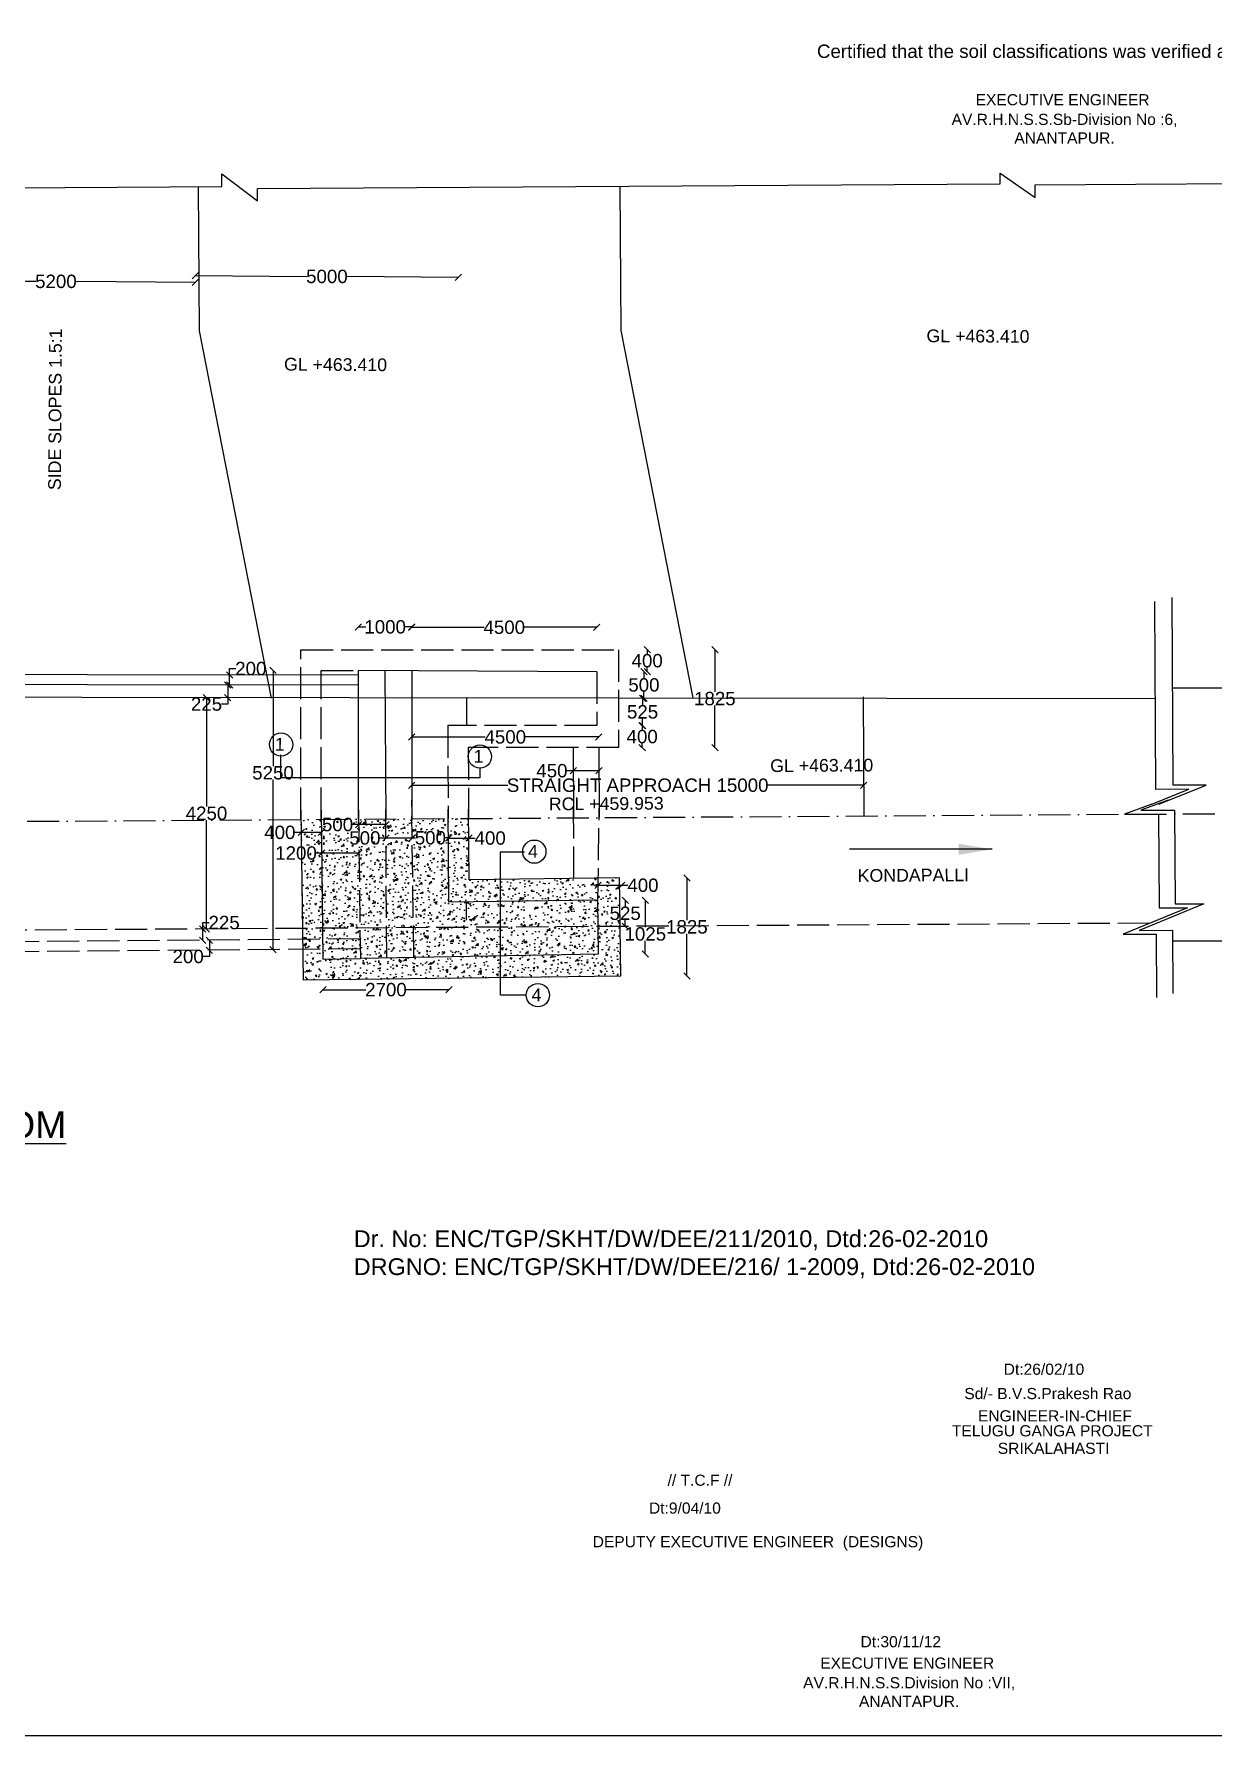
# Model space of a CAD drawing. Header units: millimetres. Extents: x 5124 to 3549337, y 2311 to 45966659.
# Drawn here: x 3133555 to 3151187, y 45923552 to 45949001 of the extents above; entities that cross this region are included whole.
import ezdxf

# ---------------------------------------------------------------- set-up
doc = ezdxf.new("R2010")
doc.units = ezdxf.units.MM
doc.header["$MEASUREMENT"] = 0
doc.linetypes.add('ACAD_ISO02W100', pattern=[15, 12, -3])
doc.linetypes.add('ACAD_ISO10W100', pattern=[18, 12, -3, 0, -3])
for name, color, linetype in [('DIMENSION', 7, 'Continuous'), ('DRAWING', 7, 'Continuous'), ('TEXT', 7, 'Continuous')]:
    doc.layers.add(name, color=color, linetype=linetype)
doc.styles.get("Standard").update_dxf_attribs({"font": 'arial.ttf', "height": 200})
doc.dimstyles.get("Standard").update_dxf_attribs({"dimtxt": 200, "dimasz": 110, "dimexe": 0.18, "dimexo": 0.0625, "dimgap": 0.09, "dimtad": 0, "dimtih": 1, "dimtoh": 1, "dimdec": 0, "dimzin": 0, "dimdsep": 46, "dimtxsty": 'Standard', "dimblk": 'OBLIQUE', "dimcen": 0.09, "dimse1": 1, "dimse2": 1, "dimadec": 0, "dimazin": 0, "dimtfac": 1, "dimtdec": 0, "dimtofl": 0, "dimtmove": 0, "dimatfit": 3, "dimfxl": 1, "dimtolj": 1, "dimtzin": 0, "dimarcsym": 0})

# ---------------------------------------------------------------- blocks, each defined once
blk = doc.blocks.new('_Oblique')
at = {"color": 0, "linetype": 'ByBlock', "lineweight": -2}
blk.add_line((-0.5, -0.5), (0.5, 0.5), dxfattribs=at)
blk = doc.blocks.new('*D23')
at = {"layer": 'Defpoints', "color": 0, "transparency": 16777216}
for p in [(3135968, 45945389), (3135967, 45945185), (3139901, 45945160)]:
    blk.add_point(p, dxfattribs=at)
at = {"layer": 'DIMENSION', "color": 0, "lineweight": -2, "transparency": 16777216}
for p, q in [((3135968, 45945389), (3137637, 45945378)), ((3139902, 45945363), (3138234, 45945374))]:
    blk.add_line(p, q, dxfattribs=at)
at = {"layer": 'DIMENSION', "color": 0, "lineweight": -2, "transparency": 16777216, "xscale": 95, "yscale": 95, "zscale": 95}
for p, rotation in [((3135968, 45945389), 179.6318447905666), ((3139902, 45945363), 359.6318447905666)]:
    blk.add_blockref('_Oblique', p, dxfattribs=dict(at, rotation=rotation))
at = {"layer": 'DIMENSION', "color": 0, "transparency": 16777216, "insert": (3137935, 45945376), "char_height": 200, "attachment_point": 5}
blk.add_mtext('\\A1;5000', dxfattribs=at)
blk = doc.blocks.new('*D24')
at = {"layer": 'Defpoints', "color": 0, "transparency": 16777216}
for p in [(3135969, 45945515), (3131796, 45945316), (3131796, 45945315)]:
    blk.add_point(p, dxfattribs=at)
at = {"layer": 'DIMENSION', "color": 0, "lineweight": -2, "transparency": 16777216}
for p, q in [((3131796, 45945315), (3133584, 45945304)), ((3135968, 45945288), (3134180, 45945300))]:
    blk.add_line(p, q, dxfattribs=at)
at = {"layer": 'DIMENSION', "color": 0, "lineweight": -2, "transparency": 16777216, "xscale": 95, "yscale": 95, "zscale": 95}
for p, rotation in [((3131796, 45945315), 179.6318447905666), ((3135968, 45945288), 359.6318447905666)]:
    blk.add_blockref('_Oblique', p, dxfattribs=dict(at, rotation=rotation))
at = {"layer": 'DIMENSION', "color": 0, "transparency": 16777216, "insert": (3133882, 45945302), "char_height": 200, "attachment_point": 5}
blk.add_mtext('\\A1;5200', dxfattribs=at)
blk = doc.blocks.new('*D106')
at = {"layer": 'Defpoints', "color": 0, "transparency": 16777216}
for p in [(3142297, 45939795), (3143737, 45939795), (3142297, 45938330)]:
    blk.add_point(p, dxfattribs=at)
at = {"layer": 'DIMENSION', "color": 0, "lineweight": -2, "transparency": 16777216}
for p, q in [((3143737, 45939795), (3143737, 45939165)), ((3143737, 45938330), (3143737, 45938960))]:
    blk.add_line(p, q, dxfattribs=at)
at = {"layer": 'DIMENSION', "color": 0, "lineweight": -2, "transparency": 16777216, "xscale": 95, "yscale": 95, "zscale": 95}
for p, rotation in [((3143737, 45939795), 90), ((3143737, 45938330), 270)]:
    blk.add_blockref('_Oblique', p, dxfattribs=dict(at, rotation=rotation))
at = {"layer": 'DIMENSION', "color": 0, "transparency": 16777216, "insert": (3143737, 45939063), "char_height": 200, "attachment_point": 5}
blk.add_mtext('\\A1;1825', dxfattribs=at)
blk = doc.blocks.new('*D107')
at = {"layer": 'Defpoints', "color": 0, "transparency": 16777216}
for p in [(3141971, 45939465), (3142676, 45939465), (3141971, 45939070)]:
    blk.add_point(p, dxfattribs=at)
at = {"layer": 'DIMENSION', "color": 0, "lineweight": -2, "transparency": 16777216}
for p, q in [((3142676, 45939465), (3142676, 45939370)), ((3142676, 45939070), (3142676, 45939165))]:
    blk.add_line(p, q, dxfattribs=at)
at = {"layer": 'DIMENSION', "color": 0, "lineweight": -2, "transparency": 16777216, "xscale": 95, "yscale": 95, "zscale": 95}
for p, rotation in [((3142676, 45939465), 90), ((3142676, 45939070), 270)]:
    blk.add_blockref('_Oblique', p, dxfattribs=dict(at, rotation=rotation))
at = {"layer": 'DIMENSION', "color": 0, "transparency": 16777216, "insert": (3142676, 45939268), "char_height": 200, "attachment_point": 5}
blk.add_mtext('\\A1;500', dxfattribs=at)
blk = doc.blocks.new('*D108')
at = {"layer": 'Defpoints', "color": 0, "transparency": 16777216}
for p in [(3141971, 45939795), (3142725, 45939795), (3141971, 45939465)]:
    blk.add_point(p, dxfattribs=at)
at = {"layer": 'DIMENSION', "color": 0, "lineweight": -2, "transparency": 16777216}
for p, q in [((3142725, 45939795), (3142725, 45939732)), ((3142725, 45939465), (3142725, 45939528))]:
    blk.add_line(p, q, dxfattribs=at)
at = {"layer": 'DIMENSION', "color": 0, "lineweight": -2, "transparency": 16777216, "xscale": 95, "yscale": 95, "zscale": 95}
for p, rotation in [((3142725, 45939795), 90), ((3142725, 45939465), 270)]:
    blk.add_blockref('_Oblique', p, dxfattribs=dict(at, rotation=rotation))
at = {"layer": 'DIMENSION', "color": 0, "transparency": 16777216, "insert": (3142725, 45939630), "char_height": 200, "attachment_point": 5}
blk.add_mtext('\\A1;400', dxfattribs=at)
blk = doc.blocks.new('*D109')
at = {"layer": 'Defpoints', "color": 0, "transparency": 16777216}
for p in [(3141971, 45939070), (3142656, 45939070), (3141971, 45938660)]:
    blk.add_point(p, dxfattribs=at)
at = {"layer": 'DIMENSION', "color": 0, "lineweight": -2, "transparency": 16777216}
for p, q in [((3142656, 45939070), (3142656, 45938967)), ((3142656, 45938660), (3142656, 45938763))]:
    blk.add_line(p, q, dxfattribs=at)
at = {"layer": 'DIMENSION', "color": 0, "lineweight": -2, "transparency": 16777216, "xscale": 95, "yscale": 95, "zscale": 95}
for p, rotation in [((3142656, 45939070), 90), ((3142656, 45938660), 270)]:
    blk.add_blockref('_Oblique', p, dxfattribs=dict(at, rotation=rotation))
at = {"layer": 'DIMENSION', "color": 0, "transparency": 16777216, "insert": (3142656, 45938865), "char_height": 200, "attachment_point": 5}
blk.add_mtext('\\A1;525', dxfattribs=at)
blk = doc.blocks.new('*D110')
at = {"layer": 'Defpoints', "color": 0, "transparency": 16777216}
for p in [(3141971, 45938660), (3141971, 45938330), (3142650, 45938330)]:
    blk.add_point(p, dxfattribs=at)
at = {"layer": 'DIMENSION', "color": 0, "lineweight": -2, "transparency": 16777216}
for p, q in [((3142650, 45938660), (3142650, 45938597)), ((3142650, 45938330), (3142650, 45938393))]:
    blk.add_line(p, q, dxfattribs=at)
at = {"layer": 'DIMENSION', "color": 0, "lineweight": -2, "transparency": 16777216, "xscale": 95, "yscale": 95, "zscale": 95}
for p, rotation in [((3142650, 45938660), 90), ((3142650, 45938330), 270)]:
    blk.add_blockref('_Oblique', p, dxfattribs=dict(at, rotation=rotation))
at = {"layer": 'DIMENSION', "color": 0, "transparency": 16777216, "insert": (3142650, 45938495), "char_height": 200, "attachment_point": 5}
blk.add_mtext('\\A1;400', dxfattribs=at)
blk = doc.blocks.new('*D111')
at = {"layer": 'Defpoints', "color": 0, "transparency": 16777216}
for p in [(3141619, 45937985), (3141619, 45937915), (3142003, 45937917)]:
    blk.add_point(p, dxfattribs=at)
at = {"layer": 'DIMENSION', "color": 0, "lineweight": -2, "transparency": 16777216}
for p, q in [((3141619, 45937985), (3141524, 45937985)), ((3142003, 45937985), (3141619, 45937985))]:
    blk.add_line(p, q, dxfattribs=at)
at = {"layer": 'DIMENSION', "color": 0, "lineweight": -2, "transparency": 16777216, "xscale": 95, "yscale": 95, "zscale": 95, "rotation": 180}
blk.add_blockref('_Oblique', (3141619, 45937985), dxfattribs=at)
at = {"layer": 'DIMENSION', "color": 0, "lineweight": -2, "transparency": 16777216, "xscale": 95, "yscale": 95, "zscale": 95}
blk.add_blockref('_Oblique', (3142003, 45937985), dxfattribs=at)
at = {"layer": 'DIMENSION', "color": 0, "transparency": 16777216, "insert": (3141300, 45937985), "char_height": 200, "attachment_point": 5}
blk.add_mtext('\\A1;450', dxfattribs=at)
blk = doc.blocks.new('*D112')
at = {"layer": 'Defpoints', "color": 0, "transparency": 16777216}
for p in [(3139205, 45938490), (3139205, 45938330), (3142000, 45938330)]:
    blk.add_point(p, dxfattribs=at)
at = {"layer": 'DIMENSION', "color": 0, "lineweight": -2, "transparency": 16777216}
for p, q in [((3139205, 45938490), (3140300, 45938490)), ((3142000, 45938490), (3140905, 45938490))]:
    blk.add_line(p, q, dxfattribs=at)
at = {"layer": 'DIMENSION', "color": 0, "lineweight": -2, "transparency": 16777216, "xscale": 95, "yscale": 95, "zscale": 95, "rotation": 180}
blk.add_blockref('_Oblique', (3139205, 45938490), dxfattribs=at)
at = {"layer": 'DIMENSION', "color": 0, "lineweight": -2, "transparency": 16777216, "xscale": 95, "yscale": 95, "zscale": 95}
blk.add_blockref('_Oblique', (3142000, 45938490), dxfattribs=at)
at = {"layer": 'DIMENSION', "color": 0, "transparency": 16777216, "insert": (3140603, 45938490), "char_height": 200, "attachment_point": 5}
blk.add_mtext('\\A1;4500', dxfattribs=at)
blk = doc.blocks.new('*D113')
at = {"layer": 'Defpoints', "color": 0, "transparency": 16777216}
for p in [(3139205, 45940130), (3139205, 45939465), (3141971, 45939465)]:
    blk.add_point(p, dxfattribs=at)
at = {"layer": 'DIMENSION', "color": 0, "lineweight": -2, "transparency": 16777216}
for p, q in [((3139205, 45940130), (3140286, 45940130)), ((3141971, 45940130), (3140891, 45940130))]:
    blk.add_line(p, q, dxfattribs=at)
at = {"layer": 'DIMENSION', "color": 0, "lineweight": -2, "transparency": 16777216, "xscale": 95, "yscale": 95, "zscale": 95, "rotation": 180}
blk.add_blockref('_Oblique', (3139205, 45940130), dxfattribs=at)
at = {"layer": 'DIMENSION', "color": 0, "lineweight": -2, "transparency": 16777216, "xscale": 95, "yscale": 95, "zscale": 95}
blk.add_blockref('_Oblique', (3141971, 45940130), dxfattribs=at)
at = {"layer": 'DIMENSION', "color": 0, "transparency": 16777216, "insert": (3140588, 45940130), "char_height": 200, "attachment_point": 5}
blk.add_mtext('\\A1;4500', dxfattribs=at)
blk = doc.blocks.new('*D114')
at = {"layer": 'Defpoints', "color": 0, "transparency": 16777216}
for p in [(3138407, 45940136), (3139205, 45940130), (3138407, 45939486)]:
    blk.add_point(p, dxfattribs=at)
at = {"layer": 'DIMENSION', "color": 0, "lineweight": -2, "transparency": 16777216}
for p, q in [((3138407, 45940136), (3138517, 45940136)), ((3139205, 45940136), (3139095, 45940136))]:
    blk.add_line(p, q, dxfattribs=at)
at = {"layer": 'DIMENSION', "color": 0, "lineweight": -2, "transparency": 16777216, "xscale": 95, "yscale": 95, "zscale": 95, "rotation": 180}
blk.add_blockref('_Oblique', (3138407, 45940136), dxfattribs=at)
at = {"layer": 'DIMENSION', "color": 0, "lineweight": -2, "transparency": 16777216, "xscale": 95, "yscale": 95, "zscale": 95}
blk.add_blockref('_Oblique', (3139205, 45940136), dxfattribs=at)
at = {"layer": 'DIMENSION', "color": 0, "transparency": 16777216, "insert": (3138806, 45940136), "char_height": 200, "attachment_point": 5}
blk.add_mtext('\\A1;1000', dxfattribs=at)
blk = doc.blocks.new('*D115')
at = {"layer": 'Defpoints', "color": 0, "transparency": 16777216}
for p in [(3139754, 45936913), (3140058, 45936978), (3140058, 45936915)]:
    blk.add_point(p, dxfattribs=at)
at = {"layer": 'DIMENSION', "color": 0, "lineweight": -2, "transparency": 16777216}
for p, q in [((3139754, 45936978), (3140058, 45936978)), ((3140058, 45936978), (3140153, 45936978))]:
    blk.add_line(p, q, dxfattribs=at)
at = {"layer": 'DIMENSION', "color": 0, "lineweight": -2, "transparency": 16777216, "xscale": 95, "yscale": 95, "zscale": 95, "rotation": 180}
blk.add_blockref('_Oblique', (3139754, 45936978), dxfattribs=at)
at = {"layer": 'DIMENSION', "color": 0, "lineweight": -2, "transparency": 16777216, "xscale": 95, "yscale": 95, "zscale": 95}
blk.add_blockref('_Oblique', (3140058, 45936978), dxfattribs=at)
at = {"layer": 'DIMENSION', "color": 0, "transparency": 16777216, "insert": (3140377, 45936978), "char_height": 200, "attachment_point": 5}
blk.add_mtext('\\A1;400', dxfattribs=at)
blk = doc.blocks.new('*D116')
at = {"layer": 'Defpoints', "color": 0, "transparency": 16777216}
for p in [(3139211, 45936982), (3139211, 45936967), (3139754, 45936974)]:
    blk.add_point(p, dxfattribs=at)
at = {"layer": 'DIMENSION', "color": 0, "lineweight": -2, "transparency": 16777216}
for p, q in [((3139211, 45936982), (3139262, 45936982)), ((3139754, 45936982), (3139703, 45936982))]:
    blk.add_line(p, q, dxfattribs=at)
at = {"layer": 'DIMENSION', "color": 0, "lineweight": -2, "transparency": 16777216, "xscale": 95, "yscale": 95, "zscale": 95, "rotation": 180}
blk.add_blockref('_Oblique', (3139211, 45936982), dxfattribs=at)
at = {"layer": 'DIMENSION', "color": 0, "lineweight": -2, "transparency": 16777216, "xscale": 95, "yscale": 95, "zscale": 95}
blk.add_blockref('_Oblique', (3139754, 45936982), dxfattribs=at)
at = {"layer": 'DIMENSION', "color": 0, "transparency": 16777216, "insert": (3139482, 45936982), "char_height": 200, "attachment_point": 5}
blk.add_mtext('\\A1;500', dxfattribs=at)
blk = doc.blocks.new('*D117')
at = {"layer": 'Defpoints', "color": 0, "transparency": 16777216}
for p in [(3138819, 45936979), (3138819, 45936979), (3139211, 45936982)]:
    blk.add_point(p, dxfattribs=at)
at = {"layer": 'DIMENSION', "color": 0, "lineweight": -2, "transparency": 16777216}
for p, q in [((3138819, 45936979), (3138724, 45936979)), ((3139211, 45936979), (3138819, 45936979))]:
    blk.add_line(p, q, dxfattribs=at)
at = {"layer": 'DIMENSION', "color": 0, "lineweight": -2, "transparency": 16777216, "xscale": 95, "yscale": 95, "zscale": 95, "rotation": 180}
blk.add_blockref('_Oblique', (3138819, 45936979), dxfattribs=at)
at = {"layer": 'DIMENSION', "color": 0, "lineweight": -2, "transparency": 16777216, "xscale": 95, "yscale": 95, "zscale": 95}
blk.add_blockref('_Oblique', (3139211, 45936979), dxfattribs=at)
at = {"layer": 'DIMENSION', "color": 0, "transparency": 16777216, "insert": (3138503, 45936979), "char_height": 200, "attachment_point": 5}
blk.add_mtext('\\A1;500', dxfattribs=at)
blk = doc.blocks.new('*D118')
at = {"layer": 'Defpoints', "color": 0, "transparency": 16777216}
for p in [(3138410, 45937180), (3138410, 45937143), (3138818, 45937148)]:
    blk.add_point(p, dxfattribs=at)
at = {"layer": 'DIMENSION', "color": 0, "lineweight": -2, "transparency": 16777216}
for p, q in [((3138410, 45937180), (3138315, 45937180)), ((3138818, 45937180), (3138410, 45937180))]:
    blk.add_line(p, q, dxfattribs=at)
at = {"layer": 'DIMENSION', "color": 0, "lineweight": -2, "transparency": 16777216, "xscale": 95, "yscale": 95, "zscale": 95, "rotation": 180}
blk.add_blockref('_Oblique', (3138410, 45937180), dxfattribs=at)
at = {"layer": 'DIMENSION', "color": 0, "lineweight": -2, "transparency": 16777216, "xscale": 95, "yscale": 95, "zscale": 95}
blk.add_blockref('_Oblique', (3138818, 45937180), dxfattribs=at)
at = {"layer": 'DIMENSION', "color": 0, "transparency": 16777216, "insert": (3138094, 45937180), "char_height": 200, "attachment_point": 5}
blk.add_mtext('\\A1;500', dxfattribs=at)
blk = doc.blocks.new('*D119')
at = {"layer": 'Defpoints', "color": 0, "transparency": 16777216}
for p in [(3137856, 45936754), (3137856, 45936700), (3138415, 45936750)]:
    blk.add_point(p, dxfattribs=at)
at = {"layer": 'DIMENSION', "color": 0, "lineweight": -2, "transparency": 16777216}
for p, q in [((3137856, 45936754), (3137761, 45936754)), ((3138415, 45936754), (3137856, 45936754))]:
    blk.add_line(p, q, dxfattribs=at)
at = {"layer": 'DIMENSION', "color": 0, "lineweight": -2, "transparency": 16777216, "xscale": 95, "yscale": 95, "zscale": 95, "rotation": 180}
blk.add_blockref('_Oblique', (3137856, 45936754), dxfattribs=at)
at = {"layer": 'DIMENSION', "color": 0, "lineweight": -2, "transparency": 16777216, "xscale": 95, "yscale": 95, "zscale": 95}
blk.add_blockref('_Oblique', (3138415, 45936754), dxfattribs=at)
at = {"layer": 'DIMENSION', "color": 0, "transparency": 16777216, "insert": (3137473, 45936754), "char_height": 200, "attachment_point": 5}
blk.add_mtext('\\A1;1200', dxfattribs=at)
blk = doc.blocks.new('*D120')
at = {"layer": 'Defpoints', "color": 0, "transparency": 16777216}
for p in [(3137551, 45937063), (3137551, 45937063), (3137852, 45937067)]:
    blk.add_point(p, dxfattribs=at)
at = {"layer": 'DIMENSION', "color": 0, "lineweight": -2, "transparency": 16777216}
for p, q in [((3137551, 45937063), (3137456, 45937063)), ((3137852, 45937063), (3137551, 45937063))]:
    blk.add_line(p, q, dxfattribs=at)
at = {"layer": 'DIMENSION', "color": 0, "lineweight": -2, "transparency": 16777216, "xscale": 95, "yscale": 95, "zscale": 95, "rotation": 180}
blk.add_blockref('_Oblique', (3137551, 45937063), dxfattribs=at)
at = {"layer": 'DIMENSION', "color": 0, "lineweight": -2, "transparency": 16777216, "xscale": 95, "yscale": 95, "zscale": 95}
blk.add_blockref('_Oblique', (3137852, 45937063), dxfattribs=at)
at = {"layer": 'DIMENSION', "color": 0, "transparency": 16777216, "insert": (3137231, 45937063), "char_height": 200, "attachment_point": 5}
blk.add_mtext('\\A1;400', dxfattribs=at)
blk = doc.blocks.new('*D121')
at = {"layer": 'Defpoints', "color": 0, "transparency": 16777216}
for p in [(3137129, 45939486), (3137848, 45939486), (3137158, 45935311)]:
    blk.add_point(p, dxfattribs=at)
at = {"layer": 'DIMENSION', "color": 0, "lineweight": -2, "transparency": 16777216}
for p, q in [((3137129, 45939486), (3137129, 45938056)), ((3137129, 45935311), (3137129, 45937852))]:
    blk.add_line(p, q, dxfattribs=at)
at = {"layer": 'DIMENSION', "color": 0, "lineweight": -2, "transparency": 16777216, "xscale": 95, "yscale": 95, "zscale": 95}
for p, rotation in [((3137129, 45939486), 90), ((3137129, 45935311), 270)]:
    blk.add_blockref('_Oblique', p, dxfattribs=dict(at, rotation=rotation))
at = {"layer": 'DIMENSION', "color": 0, "transparency": 16777216, "insert": (3137129, 45937954), "char_height": 200, "attachment_point": 5}
blk.add_mtext('\\A1;5250', dxfattribs=at)
blk = doc.blocks.new('*D122')
at = {"layer": 'Defpoints', "color": 0, "transparency": 16777216}
for p in [(3136123, 45935451), (3136124, 45935302), (3136177, 45935302)]:
    blk.add_point(p, dxfattribs=at)
at = {"layer": 'DIMENSION', "color": 0, "lineweight": -2, "transparency": 16777216}
for p, q in [((3136177, 45935451), (3136177, 45935302)), ((3136177, 45935207), (3136082, 45935207)), ((3136177, 45935302), (3136177, 45935207))]:
    blk.add_line(p, q, dxfattribs=at)
at = {"layer": 'DIMENSION', "color": 0, "lineweight": -2, "transparency": 16777216, "xscale": 95, "yscale": 95, "zscale": 95}
for p, rotation in [((3136177, 45935451), 90), ((3136177, 45935302), 270)]:
    blk.add_blockref('_Oblique', p, dxfattribs=dict(at, rotation=rotation))
at = {"layer": 'DIMENSION', "color": 0, "transparency": 16777216, "insert": (3135860, 45935207), "char_height": 200, "attachment_point": 5}
blk.add_mtext('\\A1;200', dxfattribs=at)
blk = doc.blocks.new('*D123')
at = {"layer": 'Defpoints', "color": 0, "transparency": 16777216}
for p in [(3136079, 45935619), (3136121, 45935619), (3136123, 45935451)]:
    blk.add_point(p, dxfattribs=at)
at = {"layer": 'DIMENSION', "color": 0, "lineweight": -2, "transparency": 16777216}
for p, q in [((3136079, 45935619), (3136079, 45935714)), ((3136079, 45935714), (3136174, 45935714)), ((3136079, 45935451), (3136079, 45935619))]:
    blk.add_line(p, q, dxfattribs=at)
at = {"layer": 'DIMENSION', "color": 0, "lineweight": -2, "transparency": 16777216, "xscale": 95, "yscale": 95, "zscale": 95}
for p, rotation in [((3136079, 45935619), 90), ((3136079, 45935451), 270)]:
    blk.add_blockref('_Oblique', p, dxfattribs=dict(at, rotation=rotation))
at = {"layer": 'DIMENSION', "color": 0, "transparency": 16777216, "insert": (3136398, 45935714), "char_height": 200, "attachment_point": 5}
blk.add_mtext('\\A1;225', dxfattribs=at)
blk = doc.blocks.new('*D124')
at = {"layer": 'Defpoints', "color": 0, "transparency": 16777216}
for p in [(3136126, 45939077), (3136134, 45939077), (3136121, 45935619)]:
    blk.add_point(p, dxfattribs=at)
at = {"layer": 'DIMENSION', "color": 0, "lineweight": -2, "transparency": 16777216}
for p, q in [((3136134, 45939077), (3136134, 45937450)), ((3136134, 45935619), (3136134, 45937246))]:
    blk.add_line(p, q, dxfattribs=at)
at = {"layer": 'DIMENSION', "color": 0, "lineweight": -2, "transparency": 16777216, "xscale": 95, "yscale": 95, "zscale": 95}
for p, rotation in [((3136134, 45939077), 90), ((3136134, 45935619), 270)]:
    blk.add_blockref('_Oblique', p, dxfattribs=dict(at, rotation=rotation))
at = {"layer": 'DIMENSION', "color": 0, "transparency": 16777216, "insert": (3136134, 45937348), "char_height": 200, "attachment_point": 5}
blk.add_mtext('\\A1;4250', dxfattribs=at)
blk = doc.blocks.new('*D125')
at = {"layer": 'Defpoints', "color": 0, "transparency": 16777216}
for p in [(3136442, 45939266), (3136442, 45939077), (3136452, 45939077)]:
    blk.add_point(p, dxfattribs=at)
at = {"layer": 'DIMENSION', "color": 0, "lineweight": -2, "transparency": 16777216}
for p, q in [((3136452, 45939266), (3136452, 45939077)), ((3136452, 45938982), (3136357, 45938982)), ((3136452, 45939077), (3136452, 45938982))]:
    blk.add_line(p, q, dxfattribs=at)
at = {"layer": 'DIMENSION', "color": 0, "lineweight": -2, "transparency": 16777216, "xscale": 95, "yscale": 95, "zscale": 95}
for p, rotation in [((3136452, 45939266), 90), ((3136452, 45939077), 270)]:
    blk.add_blockref('_Oblique', p, dxfattribs=dict(at, rotation=rotation))
at = {"layer": 'DIMENSION', "color": 0, "transparency": 16777216, "insert": (3136134, 45938982), "char_height": 200, "attachment_point": 5}
blk.add_mtext('\\A1;225', dxfattribs=at)
blk = doc.blocks.new('*D126')
at = {"layer": 'Defpoints', "color": 0, "transparency": 16777216}
for p in [(3136453, 45939417), (3136479, 45939417), (3136453, 45939266)]:
    blk.add_point(p, dxfattribs=at)
at = {"layer": 'DIMENSION', "color": 0, "lineweight": -2, "transparency": 16777216}
for p, q in [((3136479, 45939417), (3136479, 45939512)), ((3136479, 45939512), (3136574, 45939512)), ((3136479, 45939266), (3136479, 45939417))]:
    blk.add_line(p, q, dxfattribs=at)
at = {"layer": 'DIMENSION', "color": 0, "lineweight": -2, "transparency": 16777216, "xscale": 95, "yscale": 95, "zscale": 95}
for p, rotation in [((3136479, 45939417), 90), ((3136479, 45939266), 270)]:
    blk.add_blockref('_Oblique', p, dxfattribs=dict(at, rotation=rotation))
at = {"layer": 'DIMENSION', "color": 0, "transparency": 16777216, "insert": (3136797, 45939512), "char_height": 200, "attachment_point": 5}
blk.add_mtext('\\A1;200', dxfattribs=at)
blk = doc.blocks.new('*D127')
at = {"layer": 'Defpoints', "color": 0, "transparency": 16777216}
for p in [(3142343, 45936272), (3141989, 45936048), (3142343, 45936022)]:
    blk.add_point(p, dxfattribs=at)
at = {"layer": 'DIMENSION', "color": 0, "lineweight": -2, "transparency": 16777216}
for p, q in [((3141989, 45936272), (3142343, 45936272)), ((3142343, 45936272), (3142438, 45936272))]:
    blk.add_line(p, q, dxfattribs=at)
at = {"layer": 'DIMENSION', "color": 0, "lineweight": -2, "transparency": 16777216, "xscale": 95, "yscale": 95, "zscale": 95, "rotation": 180}
blk.add_blockref('_Oblique', (3141989, 45936272), dxfattribs=at)
at = {"layer": 'DIMENSION', "color": 0, "lineweight": -2, "transparency": 16777216, "xscale": 95, "yscale": 95, "zscale": 95}
blk.add_blockref('_Oblique', (3142343, 45936272), dxfattribs=at)
at = {"layer": 'DIMENSION', "color": 0, "transparency": 16777216, "insert": (3142662, 45936272), "char_height": 200, "attachment_point": 5}
blk.add_mtext('\\A1;400', dxfattribs=at)
blk = doc.blocks.new('*D128')
at = {"layer": 'Defpoints', "color": 0, "transparency": 16777216}
for p in [(3141989, 45936048), (3142396, 45936048), (3142380, 45935658)]:
    blk.add_point(p, dxfattribs=at)
at = {"layer": 'DIMENSION', "color": 0, "lineweight": -2, "transparency": 16777216}
for p, q in [((3142396, 45936048), (3142396, 45935955)), ((3142396, 45935658), (3142396, 45935751))]:
    blk.add_line(p, q, dxfattribs=at)
at = {"layer": 'DIMENSION', "color": 0, "lineweight": -2, "transparency": 16777216, "xscale": 95, "yscale": 95, "zscale": 95}
for p, rotation in [((3142396, 45936048), 90), ((3142396, 45935658), 270)]:
    blk.add_blockref('_Oblique', p, dxfattribs=dict(at, rotation=rotation))
at = {"layer": 'DIMENSION', "color": 0, "transparency": 16777216, "insert": (3142396, 45935853), "char_height": 200, "attachment_point": 5}
blk.add_mtext('\\A1;525', dxfattribs=at)
blk = doc.blocks.new('*D129')
at = {"layer": 'Defpoints', "color": 0, "transparency": 16777216}
for p in [(3141989, 45936048), (3142697, 45936048), (3141999, 45935243)]:
    blk.add_point(p, dxfattribs=at)
at = {"layer": 'DIMENSION', "color": 0, "lineweight": -2, "transparency": 16777216}
for p, q in [((3142697, 45936048), (3142697, 45935646)), ((3142697, 45935243), (3142697, 45935441))]:
    blk.add_line(p, q, dxfattribs=at)
at = {"layer": 'DIMENSION', "color": 0, "lineweight": -2, "transparency": 16777216, "xscale": 95, "yscale": 95, "zscale": 95}
for p, rotation in [((3142697, 45936048), 90), ((3142697, 45935243), 270)]:
    blk.add_blockref('_Oblique', p, dxfattribs=dict(at, rotation=rotation))
at = {"layer": 'DIMENSION', "color": 0, "transparency": 16777216, "insert": (3142697, 45935544), "char_height": 200, "attachment_point": 5}
blk.add_mtext('\\A1;1025', dxfattribs=at)
blk = doc.blocks.new('*D130')
at = {"layer": 'Defpoints', "color": 0, "transparency": 16777216}
for p in [(3142311, 45936382), (3143319, 45936382), (3142330, 45934918)]:
    blk.add_point(p, dxfattribs=at)
at = {"layer": 'DIMENSION', "color": 0, "lineweight": -2, "transparency": 16777216}
for p, q in [((3143319, 45936382), (3143319, 45935752)), ((3143319, 45934918), (3143319, 45935548))]:
    blk.add_line(p, q, dxfattribs=at)
at = {"layer": 'DIMENSION', "color": 0, "lineweight": -2, "transparency": 16777216, "xscale": 95, "yscale": 95, "zscale": 95}
for p, rotation in [((3143319, 45936382), 90), ((3143319, 45934918), 270)]:
    blk.add_blockref('_Oblique', p, dxfattribs=dict(at, rotation=rotation))
at = {"layer": 'DIMENSION', "color": 0, "transparency": 16777216, "insert": (3143319, 45935650), "char_height": 200, "attachment_point": 5}
blk.add_mtext('\\A1;1825', dxfattribs=at)
blk = doc.blocks.new('*D139')
at = {"layer": 'Defpoints', "color": 0, "transparency": 16777216}
for p in [(3139205, 45937742), (3145961, 45937786), (3145961, 45937768)]:
    blk.add_point(p, dxfattribs=at)
at = {"layer": 'DIMENSION', "color": 0, "lineweight": -2, "transparency": 16777216}
for p, q in [((3139205, 45937768), (3140640, 45937768)), ((3145961, 45937768), (3144527, 45937768))]:
    blk.add_line(p, q, dxfattribs=at)
at = {"layer": 'DIMENSION', "color": 0, "lineweight": -2, "transparency": 16777216, "xscale": 95, "yscale": 95, "zscale": 95, "rotation": 180}
blk.add_blockref('_Oblique', (3139205, 45937768), dxfattribs=at)
at = {"layer": 'DIMENSION', "color": 0, "lineweight": -2, "transparency": 16777216, "xscale": 95, "yscale": 95, "zscale": 95}
blk.add_blockref('_Oblique', (3145961, 45937768), dxfattribs=at)
at = {"layer": 'DIMENSION', "color": 0, "transparency": 16777216, "insert": (3142583, 45937768), "char_height": 200, "attachment_point": 5}
blk.add_mtext('\\A1;STRAIGHT APPROACH 15000', dxfattribs=at)
blk = doc.blocks.new('*D142')
at = {"layer": 'Defpoints', "color": 0}
for p in [(3139760, 45936020), (3137876, 45935169), (3139760, 45934711)]:
    blk.add_point(p, dxfattribs=at)
at = {"layer": 'DIMENSION', "color": 0, "lineweight": -2}
for p, q in [((3137876, 45934711), (3138518, 45934711)), ((3139760, 45934711), (3139118, 45934711))]:
    blk.add_line(p, q, dxfattribs=at)
at = {"layer": 'DIMENSION', "color": 0, "lineweight": -2, "xscale": 95, "yscale": 95, "zscale": 95, "rotation": 180}
blk.add_blockref('_Oblique', (3137876, 45934711), dxfattribs=at)
at = {"layer": 'DIMENSION', "color": 0, "lineweight": -2, "xscale": 95, "yscale": 95, "zscale": 95}
blk.add_blockref('_Oblique', (3139760, 45934711), dxfattribs=at)
at = {"layer": 'DIMENSION', "color": 0, "insert": (3138818, 45934711), "char_height": 200, "attachment_point": 5}
blk.add_mtext('\\A1;2700', dxfattribs=at)

msp = doc.modelspace()

# ---------------------------------------------------------------- hatches: boundary and pattern name
at = {"layer": 'DIMENSION'}
h = msp.add_hatch(dxfattribs=at)
h.set_pattern_fill('AR-CONC', color=256, scale=35)
h.set_pattern_definition([(50, (54.13, 0), (251.0410639, -21.9632472), [26.25, -288.75]), (355, (54.13, 0), (-48.5629668, 263.2672468), [21, -231]), (100.45144446, (75.05, -1.83), (202.4780964, 241.3039968), [22.3090672, -245.3997392]), (46.1842, (54.13, 70), (373.5344657, -57.9317483), [39.375, -433.125]), (96.6356355, (85.25, 65.17), (327.131681, 340.9415103), [33.4636197, -368.099816]), (351.184164, (54.13, 70), (327.1316808, 340.94151), [31.5, -346.5000003]), (21, (89.13, 52.5), (208.9174682, -140.9166117), [26.25, -288.75]), (326, (89.13, 52.5), (85.1603662, 253.8025158), [21, -231]), (71.45144474, (106.54, 40.76), (294.0778319, 112.8859035), [22.3090665, -245.3997392]), (37.5, (54.125, 0), (4.25594936, 116.51284884), [0, -228.2, 0, -234.5, 0, -231.875]), (7.5, (54.13, 0), (92.0743381, 138.04409916), [0, -133.7, 0, -222.95, 0, -88.375]), (327.5, (-23.925, 0), (186.83785266, -7.8942051), [0, -87.5, 0, -273, 0, -362.25]), (317.5, (-58.92, 0), (204.11515927, 35.0367438), [0, -113.75, 0, -181.3, 0, -257.25])])
h.paths.add_polyline_path([(3137571.2, 45935463.2), (3137573.1, 45935314.1), (3137874.3, 45935316.6), (3137872.4, 45935465.7)])
h.paths.add_polyline_path([(3139759.6, 45936019.7), (3141988.6, 45936048.3), (3141993.7, 45935655.4), (3142320, 45935657.4), (3142310.7, 45936381.9), (3140061.2, 45936353), (3140055.3, 45937271.3), (3139751.6, 45937269.4)])
h.paths.add_polyline_path([(3139228.1, 45935638.3), (3141993.7, 45935655.4), (3141988.6, 45936048.3), (3139759.6, 45936019.7), (3139751.6, 45937269.4), (3139207.2, 45937265.9)])
h.paths.add_polyline_path([(3141999, 45935243.2), (3141993.7, 45935655.4), (3139228.1, 45935638.3), (3139233.8, 45935191.5)], flags=17)
h.paths.add_polyline_path([(3138435.2, 45935176.6), (3137876.2, 45935169.4), (3137874.3, 45935316.6), (3137573.1, 45935314.1), (3137579, 45934856.7), (3142329.5, 45934917.7), (3142320, 45935657.4), (3141993.7, 45935655.4), (3141999, 45935243.2)])
h.paths.add_polyline_path([(3138830.3, 45935184), (3139233.8, 45935191.5), (3139228.1, 45935638.3), (3138827.4, 45935635.9)], flags=16)
h.paths.add_polyline_path([(3138435.2, 45935176.6), (3138435.2, 45935176.6), (3138830.3, 45935184), (3138827.4, 45935635.9), (3138429.3, 45935633.4)], flags=17)
h.paths.add_polyline_path([(3139207.2, 45937265.9), (3138816.9, 45937263.4), (3138827.4, 45935635.9), (3139228.1, 45935638.3)])
h.paths.add_polyline_path([(3138429.3, 45935633.4), (3138827.4, 45935635.9), (3138816.9, 45937263.4), (3138408.4, 45937260.8)])
h.paths.add_polyline_path([(3138408.4, 45937260.8), (3137849.3, 45937257.2), (3137870.3, 45935630), (3138429.3, 45935633.4)])
h.paths.add_polyline_path([(3137569.1, 45935628.1), (3137870.3, 45935630), (3137849.3, 45937257.2), (3137548.2, 45937255.2)])
h.paths.add_polyline_path([(3137569.1, 45935628.1), (3137571.2, 45935463.2), (3137872.4, 45935465.7), (3137870.3, 45935630)])
h.paths.add_polyline_path([(3138431.4, 45935470.4), (3138429.3, 45935633.4), (3137870.3, 45935630), (3137872.4, 45935465.7)], flags=17)
h.paths.add_polyline_path([(3137874.3, 45935316.6), (3137876.2, 45935169.4), (3138435.2, 45935176.6), (3138433.3, 45935321.4)], flags=17)
h.paths.add_polyline_path([(3137872.4, 45935465.7), (3137874.3, 45935316.6), (3138433.3, 45935321.4), (3138431.4, 45935470.4)], flags=17)

# ---------------------------------------------------------------- linework, layer by layer
for points in [[(3138406.6, 45939415.1), (3126236.9, 45939429.3)], [(3141970.9, 45939465.1), (3138406.6, 45939485.9)], [(3138406.6, 45937260.7), (3138406.6, 45939485.9)], [(3138801.7, 45939483.6), (3138816, 45937263.4)], [(3139205.4, 45939481.2), (3139205.4, 45937361.8), (3139205.4, 45937361.8)], [(3138406.6, 45939264), (3126237.8, 45939278.2)], [(3150583.1, 45939224), (3153275.1, 45939224)], [(3150324.5, 45939060.4), (3126239.1, 45939088.6)], [(3140223.3, 45938023.4), (3140223.3, 45937880), (3137247, 45937880), (3137247, 45938223.5)], [(3141616.7, 45938330.5), (3141623.4, 45937281.4)], [(3142000.3, 45938330.5), (3142007, 45937283.9)], [(3137546.4, 45937396), (3137579, 45934856.7), (3142329.5, 45934917.7), (3142310.7, 45936381.9), (3140061.2, 45936353), (3140054.3, 45937412.1)], [(3137847.5, 45937398), (3137876.2, 45935169.4), (3138435.2, 45935176.6)], [(3139204.8, 45937451.6), (3139204.2, 45937547.5)], [(3139205.4, 45937361.8), (3139206, 45937265.9)], [(3141999, 45935243.2), (3141988.6, 45936048.3), (3139759.6, 45936019.7), (3139750.7, 45937410.2)], [(3140914.5, 45934628.5), (3140533.5, 45934628.5), (3140533.5, 45936775), (3140892, 45936775)], [(3140015.4, 45936023), (3140017.2, 45935750.9)], [(3150580.9, 45935440.9), (3153274.9, 45935440.9)], [(3141999, 45935243.2), (3138435.2, 45935176.6)]]:
    msp.add_lwpolyline(points, dxfattribs=at)
at = {"layer": 'DIMENSION', "linetype": 'ACAD_ISO02W100'}
msp.add_lwpolyline([(3140025.5, 45938659.6), (3140026, 45939072.5)], dxfattribs=at)
at = {"layer": 'DIMENSION'}
for centre in [(3137249.3, 45938376.3), (3140223.3, 45938197.2), (3141037.3, 45936775.8), (3141089.8, 45934629.8)]:
    msp.add_circle(centre, 173.8, dxfattribs=at)
at = {"layer": 'DRAWING'}
msp.add_lwpolyline([(3099045.6, 45966659.1), (3163919.2, 45966659.1), (3163919.2, 45923552.2), (3099045.6, 45923552.2)], close=True, dxfattribs=at)
for points in [[(3126190.4, 45946655.4), (3136365, 45946720.8), (3136363.8, 45946912.3), (3136897.8, 45946508), (3136896.6, 45946690.1), (3148005.5, 45946761.5), (3148004.5, 45946922.6), (3148527.3, 45946559.2), (3148526.2, 45946745.3), (3153050.7, 45946774.4), (3153114.1, 45936908.6), (3152733.2, 45936685.7), (3153346.8, 45936689.7), (3153068.6, 45936385), (3153085.3, 45933787.5)], [(3137107.6, 45939068.6), (3136027.6, 45944562.1), (3136013.8, 45946718.5)], [(3143413.4, 45939075.1), (3142333.5, 45944568.6), (3142319.6, 45946725)], [(3150272.4, 45937485.5), (3150826.1, 45937709.6), (3150333.2, 45937706.4), (3150315.2, 45940513.9)], [(3150379.7, 45937486.2), (3151085.3, 45937771.8), (3150592.5, 45937768.6), (3150574.4, 45940576)], [(3145953, 45939091.4), (3145964.5, 45937309.3)], [(3150272.4, 45937485.5), (3149865.7, 45937335.1), (3150371, 45937338.3), (3150380, 45935935), (3150808.3, 45935937.7), (3149842.3, 45935539.9), (3150337, 45935543), (3150343.1, 45934593.3)], [(3150515.2, 45937544.5), (3150108.5, 45937394.1), (3150613.9, 45937397.4), (3150622.9, 45935994.1), (3151051.2, 45935996.8), (3150085.2, 45935598.9), (3150579.9, 45935602.1), (3150586, 45934652.4)]]:
    msp.add_lwpolyline(points, dxfattribs=at)
at = {"layer": 'DRAWING', "linetype": 'ACAD_ISO02W100', "ltscale": 40}
for points in [[(3137546.4, 45937255.2), (3137546.4, 45939794.8), (3142297.3, 45939794.8), (3142297.3, 45938330.5), (3140047.5, 45938330.5), (3140054.3, 45937271.3)], [(3137847.5, 45937257.2), (3137847.5, 45939485.9), (3138406.6, 45939485.9)], [(3141970.9, 45939465.1), (3141970.9, 45938659.9), (3139741.8, 45938659.9), (3139750.7, 45937269.4)], [(3138406.6, 45937401.6), (3138435.2, 45935176.6)], [(3138830.3, 45935184), (3138816, 45937404.2)], [(3141630.1, 45936373.1), (3141623.4, 45937422.2)], [(3141988.6, 45936048.3), (3142007, 45937424.7)], [(3139233.8, 45935191.5), (3139206.6, 45937310.8), (3139206.6, 45937310.8)], [(3150246.5, 45935706.3), (3126261.7, 45935558.3)], [(3138431.4, 45935470.4), (3126263, 45935368.7)], [(3138433.3, 45935321.4), (3126263.9, 45935217.6)]]:
    msp.add_lwpolyline(points, dxfattribs=at)
at = {"layer": 'DRAWING', "linetype": 'ACAD_ISO10W100', "ltscale": 40}
msp.add_lwpolyline([(3126251.3, 45937182.6), (3153641.8, 45937358.6)], dxfattribs=at)

# ---------------------------------------------------------------- texts
at = {"layer": 'TEXT'}
for s, height, rotation, p in [('SIDE SLOPES 1.5:1', 189.855, 89.63184, (3133956.1, 45942180.7)), (' GL +463.410', 189.855, 359.63184, (3146827.8, 45944395.2)), (' GL +463.410', 189.855, 359.63184, (3137219.7, 45943970.6)), ('1', 189.9, 359.63184, (3137155.2, 45938286.5)), ('1', 189.9, 359.63184, (3140129.2, 45938107.4)), (' GL +463.410', 189.855, 0.36816, (3144491.8, 45937965.3)), ('RCL +459.953', 189.855, 0.36816, (3141254.5, 45937393.7)), ('4', 189.9, 359.63184, (3140943.2, 45936686)), ('KONDAPALLI', 189.86, 0.36816, (3145873.7, 45936323.5)), ('4', 189.9, 359.63184, (3140995.7, 45934540))]:
    msp.add_text(s, height=height, rotation=rotation, dxfattribs=at).set_placement(p)
for s, height, p in [('%%UHALF PLAN AT TOP AND HALF PLAN AT BOTTOM', 400, (3120874.4, 45932491.5)), ('Dt:26/02/10', 166.736, (3148057.2, 45928952.9)), ('TELUGU GANGA PROJECT', 166.736, (3147282.6, 45928032.1)), ('SRIKALAHASTI', 166.736, (3147968.4, 45927770.5)), ('// T.C.F //', 166.736, (3143030, 45927293.1)), ('Dt:9/04/10', 166.74, (3142752.2, 45926876.2)), ('Dt:30/11/12', 166.736, (3145915.6, 45924878.4))]:
    msp.add_text(s, height=height, dxfattribs=at).set_placement(p)
at = {"layer": 'TEXT', "attachment_point": 1}
for s, insert, char_height, width in [('Certified that the soil classifications was verified and found to be correct', (3145264.6, 45948844), 200, 9406.253), ('  EXECUTIVE ENGINEER  ', (3147507.4, 45948102.6), 166.736, 5716.547), ('\\pi1179.4;AV.R.H.N.S.S.Sb-Division No :6,\\P\\pi2117.7;ANANTAPUR.', (3146098.4, 45947809), 166.736, 5716.547), ('Dr. No: ENC/TGP/SKHT/DW/DEE/211/2010, Dtd:26-02-2010\\PDRGNO: ENC/TGP/SKHT/DW/DEE/216/ 1-2009, Dtd:26-02-2010', (3138336.1, 45931113.3), 250.979, 10962.164), ('Sd/- B.V.S.Prakesh Rao', (3147468, 45928755.7), 166.736, 4682.886), ('ENGINEER-IN-CHIEF  ', (3147672.3, 45928422.5), 166.736, 4682.886), ('DEPUTY EXECUTIVE ENGINEER  (DESIGNS)', (3141910.2, 45926540.5), 166.736, 5716.547), ('  EXECUTIVE ENGINEER  ', (3145184, 45924725), 166.736, 5716.547), ('\\pi1283;AV.R.H.N.S.S.Division No :VII,\\P\\pi2117.7;ANANTAPUR.', (3143775, 45924431.4), 166.736, 5716.547)]:
    msp.add_mtext(s, dxfattribs=dict(at, insert=insert, char_height=char_height, width=width))

# ---------------------------------------------------------------- dimensions: what is measured, and where the dimension line sits
at = {"layer": 'DIMENSION'}
for base, p1, p2, angle, text, picture, middle in [((3131796.5, 45945315), (3135969.1, 45945514.9), (3131796.5, 45945315.9), 179.63184, '5200', '*D24', (3133882.1, 45945301.6)), ((3135968.3, 45945388.6), (3139900.8, 45945159.6), (3135967, 45945184.9), 179.63184, '5000', '*D23', (3137935.2, 45945376)), ((3138406.6, 45940136.2), (3139205.4, 45940129.7), (3138406.6, 45939485.9), 180, '1000', '*D114', (3138806, 45940136.2)), ((3139205.4, 45940129.7), (3141970.9, 45939465.1), (3139205.4, 45939465.1), 180, '4500', '*D113', (3140588.2, 45940129.7)), ((3142725.5, 45939794.8), (3141970.9, 45939465.1), (3141970.9, 45939794.8), 90, '400', '*D108', (3142725.5, 45939630)), ((3143736.7, 45939794.8), (3142297.3, 45938330.5), (3142297.3, 45939794.8), 90, '1825', '*D106', (3143736.7, 45939062.6)), ((3136479.5, 45939417.4), (3136452.7, 45939266.2), (3136452.9, 45939417.4), 90, '200', '*D126', (3136796.9, 45939512.4)), ((3142676.2, 45939465.1), (3141970.9, 45939070.2), (3141970.9, 45939465.1), 90, '500', '*D107', (3142676.2, 45939267.7)), ((3136452.3, 45939076.7), (3136442.5, 45939266.3), (3136442.2, 45939076.7), 90, '225', '*D125', (3136133.9, 45938981.7)), ((3136134.5, 45939077), (3136121.5, 45935619.2), (3136125.5, 45939077), 90, '4250', '*D124', (3136134.5, 45937348.1)), ((3142656.4, 45939070.2), (3141970.9, 45938659.9), (3141970.9, 45939070.2), 90, '525', '*D109', (3142656.4, 45938865)), ((3142650.2, 45938330.5), (3141970.9, 45938659.9), (3141970.9, 45938330.5), 90, '400', '*D110', (3142650.2, 45938495.2)), ((3139205.4, 45938490), (3142000.3, 45938330.5), (3139205.4, 45938330.5), 180, '4500', '*D112', (3140602.8, 45938490)), ((3141619.3, 45937984.7), (3142002.9, 45937917), (3141619.3, 45937914.5), 180, '450', '*D111', (3141299.6, 45937984.7)), ((3137550.6, 45937063.4), (3137851.8, 45937067.3), (3137550.6, 45937063.4), 180, '400', '*D120', (3137230.9, 45937063.4)), ((3138409.9, 45937179.6), (3138817.7, 45937148.4), (3138409.9, 45937143.2), 180, '500', '*D118', (3138094.2, 45937179.6)), ((3138818.7, 45936979.1), (3139210.8, 45936981.6), (3138818.7, 45936979.1), 180, '500', '*D117', (3138503, 45936979.1)), ((3139211, 45936982.3), (3139753.5, 45936973.7), (3139211, 45936966.7), 180, '500', '*D116', (3139482.3, 45936982.3)), ((3140057.5, 45936978.4), (3139753.9, 45936912.7), (3140057.5, 45936914.7), 180, '400', '*D115', (3140377.3, 45936978.4)), ((3137856.5, 45936754.3), (3138415, 45936750.1), (3137856.5, 45936699.9), 180, '1200', '*D119', (3137472.5, 45936754.3)), ((3142342.7, 45936271.9), (3141988.6, 45936048.3), (3142342.7, 45936022.4), 180, '400', '*D127', (3142662.4, 45936271.9)), ((3143318.9, 45936381.9), (3142329.5, 45934917.7), (3142310.7, 45936381.9), 90, '1825', '*D130', (3143318.9, 45935649.8)), ((3142395.9, 45936048.3), (3142379.9, 45935657.8), (3141988.6, 45936048.3), 90, '525', '*D128', (3142395.9, 45935853.1)), ((3136079.3, 45935619.2), (3136122.5, 45935451.1), (3136121.5, 45935619.2), 90, '225', '*D123', (3136397.8, 45935714.2)), ((3136177.1, 45935301.7), (3136122.5, 45935451.1), (3136123.8, 45935301.7), 90, '200', '*D122', (3135859.7, 45935206.7))]:
    dim = msp.add_linear_dim(base=base, p1=p1, p2=p2, angle=angle, text=text, dimstyle='Standard', override={"dimasz": 95, "dimarcsym": 1}, dxfattribs=at)
    dim.commit()
    dim.dimension.update_dxf_attribs({"geometry": picture, "text_midpoint": middle})
for base, p1, p2, text, picture, middle in [((3137129.4, 45939485.9), (3137158.5, 45935310.5), (3137847.5, 45939485.9), '5250', '*D121', (3137129.4, 45937953.9)), ((3142697.1, 45936048.3), (3141999, 45935243.2), (3141988.6, 45936048.3), '1025', '*D129', (3142697.1, 45935543.5))]:
    dim = msp.add_linear_dim(base=base, p1=p1, p2=p2, angle=90, text=text, dimstyle='Standard', override={"dimasz": 95, "dimarcsym": 1}, dxfattribs=at)
    dim.commit()
    dim.dimension.update_dxf_attribs({"geometry": picture, "text_midpoint": middle, "dimtype": 160})
for base, p1, p2, text, picture, middle in [((3145961.4, 45937768.3), (3139205.4, 45937742.3), (3145961.4, 45937785.7), 'STRAIGHT APPROACH 15000', '*D139', (3142583.4, 45937768.3)), ((3139759.6, 45934711), (3137876.2, 45935169.4), (3139759.6, 45936019.7), '2700', '*D142', (3138817.9, 45934711))]:
    dim = msp.add_linear_dim(base=base, p1=p1, p2=p2, text=text, dimstyle='Standard', override={"dimasz": 95, "dimarcsym": 1}, dxfattribs=at)
    dim.commit()
    dim.dimension.update_dxf_attribs({"geometry": picture, "text_midpoint": middle})

# ---------------------------------------------------------------- leaders
at = {"layer": 'DIMENSION', "path_type": 1}
msp.add_leader([(3147884.2, 45936811.3), (3145752.5, 45936811.8)], dimstyle='Standard', override={"dimasz": 500, "dimgap": 0.09, "dimtad": 0, "dimarcsym": 1}, dxfattribs=at)

doc.saveas('drawing.dxf')
